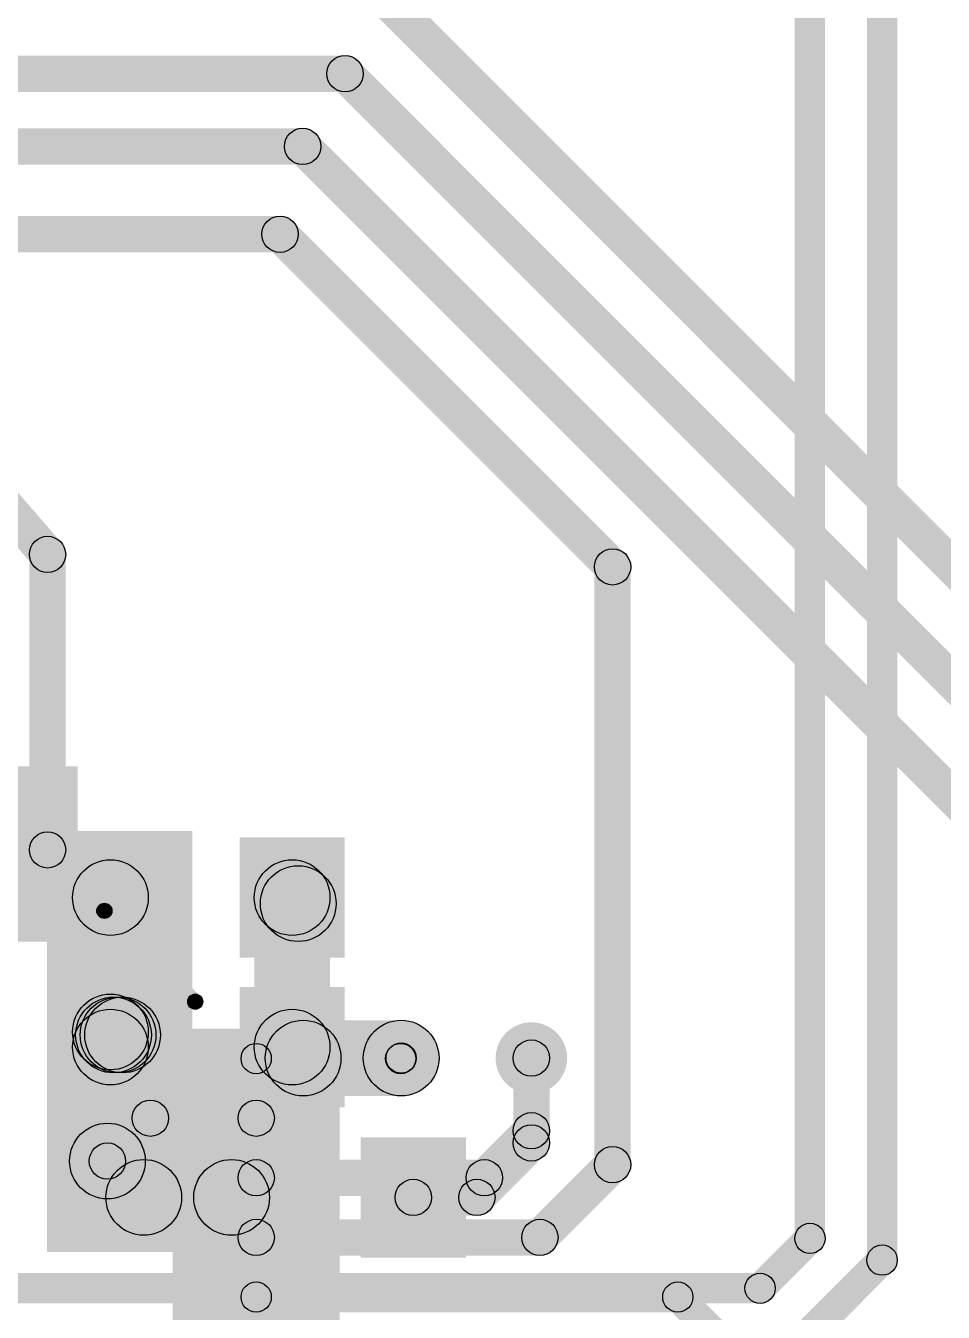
# Model space of a CAD drawing. Header units: millimetres. Extents: x -1.37 to 1.18, y -0.07 to 2.63.
# Drawn here: x 0.235 to 0.538, y 1.2886 to 1.7134 of the extents above; entities that cross this region are included whole.
import ezdxf

# ---------------------------------------------------------------- set-up
doc = ezdxf.new("R2010")
doc.units = ezdxf.units.MM
doc.header["$MEASUREMENT"] = 0
for name, color, linetype in [('BottomLayer', 5, 'Continuous'), ('BottomPaste', 16, 'Continuous'), ('BottomSolder', 6, 'Continuous'), ('TopLayer', 1, 'Continuous'), ('TopOverlay', 2, 'Continuous'), ('TopPaste', 8, 'Continuous'), ('TopSolder', 216, 'Continuous'), ('ViaHoleLayer', 16, 'Continuous')]:
    doc.layers.add(name, color=color, linetype=linetype)

# ---------------------------------------------------------------- blocks, each defined once
blk = doc.blocks.new('LQFP_100_78')
at = {"layer": 'TopLayer'}
for points in [[(0.23031, 0.2815), (0.23031, 0.32874), (0.24213, 0.32874), (0.24213, 0.2815)], [(0.2815, 0.24213), (0.32874, 0.24213), (0.32874, 0.23031), (0.2815, 0.23031)], [(0.2815, 0.22244), (0.32874, 0.22244), (0.32874, 0.21063), (0.2815, 0.21063)], [(0.2815, 0.20276), (0.32874, 0.20276), (0.32874, 0.19094), (0.2815, 0.19094)], [(0.2815, 0.18307), (0.32874, 0.18307), (0.32874, 0.17126), (0.2815, 0.17126)], [(0.2815, 0.16339), (0.32874, 0.16339), (0.32874, 0.15157), (0.2815, 0.15157)]]:
    blk.add_hatch(color=1, dxfattribs=at).paths.add_polyline_path(points)
at = {"layer": 'TopOverlay'}
h = blk.add_hatch(color=2, dxfattribs=at)
edge = h.paths.add_edge_path()
edge.add_arc((0.255, 0.285), 0.0025, 0, 360)
blk.add_hatch(color=2, dxfattribs=at).paths.add_polyline_path([(0.25323, 0.28323), (0.25677, 0.28677), (0.28677, 0.25677), (0.28323, 0.25323)])
h = blk.add_hatch(color=2, dxfattribs=at)
edge = h.paths.add_edge_path()
edge.add_arc((0.285, 0.255), 0.0025, 0, 360)
at = {"layer": 'TopPaste'}
for points in [[(0.23031, 0.2815), (0.23031, 0.32874), (0.24213, 0.32874), (0.24213, 0.2815)], [(0.2815, 0.24213), (0.32874, 0.24213), (0.32874, 0.23031), (0.2815, 0.23031)], [(0.2815, 0.22244), (0.32874, 0.22244), (0.32874, 0.21063), (0.2815, 0.21063)], [(0.2815, 0.20276), (0.32874, 0.20276), (0.32874, 0.19094), (0.2815, 0.19094)], [(0.2815, 0.18307), (0.32874, 0.18307), (0.32874, 0.17126), (0.2815, 0.17126)], [(0.2815, 0.16339), (0.32874, 0.16339), (0.32874, 0.15157), (0.2815, 0.15157)]]:
    blk.add_hatch(color=8, dxfattribs=at).paths.add_polyline_path(points)
at = {"layer": 'TopSolder'}
for points in [[(0.22631, 0.2775), (0.22631, 0.33274), (0.24613, 0.33274), (0.24613, 0.2775)], [(0.2775, 0.24613), (0.33274, 0.24613), (0.33274, 0.22631), (0.2775, 0.22631)], [(0.2775, 0.22644), (0.33274, 0.22644), (0.33274, 0.20663), (0.2775, 0.20663)], [(0.2775, 0.20676), (0.33274, 0.20676), (0.33274, 0.18694), (0.2775, 0.18694)], [(0.2775, 0.18707), (0.33274, 0.18707), (0.33274, 0.16726), (0.2775, 0.16726)], [(0.2775, 0.16739), (0.33274, 0.16739), (0.33274, 0.14757), (0.2775, 0.14757)]]:
    blk.add_hatch(color=216, dxfattribs=at).paths.add_polyline_path(points)
at = {"layer": 'TopOverlay'}
for centre in [(0.255, 0.285), (0.285, 0.255)]:
    blk.add_circle(centre, 0.0025, dxfattribs=at)
blk = doc.blocks.new('C___0603_B_101')
at = {"layer": 'BottomLayer'}
for points in [[(-0.045, -0.0175), (-0.045, 0.0175), (-0.015, 0.0175), (-0.015, -0.0175)], [(0.015, -0.0175), (0.015, 0.0175), (0.045, 0.0175), (0.045, -0.0175)]]:
    blk.add_hatch(color=5, dxfattribs=at).paths.add_polyline_path(points)
at = {"layer": 'BottomPaste'}
for points in [[(-0.045, -0.0175), (-0.045, 0.0175), (-0.015, 0.0175), (-0.015, -0.0175)], [(0.015, -0.0175), (0.015, 0.0175), (0.045, 0.0175), (0.045, -0.0175)]]:
    blk.add_hatch(color=16, dxfattribs=at).paths.add_polyline_path(points)
at = {"layer": 'BottomSolder'}
for points in [[(-0.04736, -0.01986), (-0.04736, 0.01986), (-0.01264, 0.01986), (-0.01264, -0.01986)], [(0.01264, -0.01986), (0.01264, 0.01986), (0.04736, 0.01986), (0.04736, -0.01986)]]:
    blk.add_hatch(color=6, dxfattribs=at).paths.add_polyline_path(points)
blk = doc.blocks.new('C__0603_B_106')
at = {"layer": 'BottomLayer'}
for points in [[(-0.045, -0.0175), (-0.045, 0.0175), (-0.015, 0.0175), (-0.015, -0.0175)], [(0.015, -0.0175), (0.015, 0.0175), (0.045, 0.0175), (0.045, -0.0175)]]:
    blk.add_hatch(color=5, dxfattribs=at).paths.add_polyline_path(points)
at = {"layer": 'BottomPaste'}
for points in [[(-0.045, -0.0175), (-0.045, 0.0175), (-0.015, 0.0175), (-0.015, -0.0175)], [(0.015, -0.0175), (0.015, 0.0175), (0.045, 0.0175), (0.045, -0.0175)]]:
    blk.add_hatch(color=16, dxfattribs=at).paths.add_polyline_path(points)
at = {"layer": 'BottomSolder'}
for points in [[(-0.04736, -0.01986), (-0.04736, 0.01986), (-0.01264, 0.01986), (-0.01264, -0.01986)], [(0.01264, -0.01986), (0.01264, 0.01986), (0.04736, 0.01986), (0.04736, -0.01986)]]:
    blk.add_hatch(color=6, dxfattribs=at).paths.add_polyline_path(points)
blk = doc.blocks.new('C__0603_B_112')
at = {"layer": 'BottomLayer'}
for points in [[(-0.045, -0.0175), (-0.045, 0.0175), (-0.015, 0.0175), (-0.015, -0.0175)], [(0.015, -0.0175), (0.015, 0.0175), (0.045, 0.0175), (0.045, -0.0175)]]:
    blk.add_hatch(color=5, dxfattribs=at).paths.add_polyline_path(points)
at = {"layer": 'BottomPaste'}
for points in [[(-0.045, -0.0175), (-0.045, 0.0175), (-0.015, 0.0175), (-0.015, -0.0175)], [(0.015, -0.0175), (0.015, 0.0175), (0.045, 0.0175), (0.045, -0.0175)]]:
    blk.add_hatch(color=16, dxfattribs=at).paths.add_polyline_path(points)
at = {"layer": 'BottomSolder'}
for points in [[(-0.04736, -0.01986), (-0.04736, 0.01986), (-0.01264, 0.01986), (-0.01264, -0.01986)], [(0.01264, -0.01986), (0.01264, 0.01986), (0.04736, 0.01986), (0.04736, -0.01986)]]:
    blk.add_hatch(color=6, dxfattribs=at).paths.add_polyline_path(points)

msp = doc.modelspace()

# ---------------------------------------------------------------- hatches: boundary and pattern name
at = {"layer": 'BottomLayer'}
for points in [[(0.52283, 1.30583), (0.51283, 1.30583), (0.51283, 2.1467), (0.52283, 2.1467)], [(0.499, 1.313), (0.489, 1.313), (0.489, 2.00169), (0.499, 2.00169)], [(0.242, 1.30853), (0.29, 1.30853), (0.29, 1.44753), (0.242, 1.44753)], [(0.21254, 1.411), (0.247, 1.411), (0.247, 1.43928), (0.21254, 1.43928)], [(0.31416, 1.41669), (0.33184, 1.43437), (0.33384, 1.43237), (0.31616, 1.41469)], [(0.2755, 1.38116), (0.2505, 1.38116), (0.2505, 1.42553), (0.2755, 1.42553)], [(0.3355, 1.37616), (0.3105, 1.37616), (0.3105, 1.42553), (0.3355, 1.42553)], [(0.25416, 1.37232), (0.27184, 1.39), (0.27284, 1.389), (0.25516, 1.37132)], [(0.27184, 1.36732), (0.25416, 1.385), (0.25816, 1.389), (0.27584, 1.37132)], [(0.264, 1.36766), (0.264, 1.39266), (0.2655, 1.39266), (0.2655, 1.36766)], [(0.31416, 1.36732), (0.33184, 1.385), (0.33547, 1.38137), (0.31779, 1.36369)], [(0.32663, 1.36003), (0.32663, 1.38503), (0.359, 1.38503), (0.359, 1.36003)], [(0.408, 1.34453), (0.396, 1.34453), (0.396, 1.37253), (0.408, 1.37253)], [(0.25316, 1.32969), (0.27084, 1.34737), (0.28284, 1.33537), (0.26516, 1.31769)], [(0.38824, 1.32229), (0.37976, 1.33077), (0.39776, 1.34877), (0.40624, 1.34029)], [(0.274, 1.31403), (0.274, 1.33903), (0.303, 1.33903), (0.303, 1.31403)], [(0.363, 1.32053), (0.363, 1.33253), (0.384, 1.33253), (0.384, 1.32053)], [(0.48106, 1.29299), (0.47399, 1.30006), (0.49046, 1.31654), (0.49754, 1.30946)], [(0.49506, 1.27599), (0.48799, 1.28306), (0.51429, 1.30936), (0.52136, 1.30229)], [(0.15849, 1.29153), (0.15849, 1.30153), (0.47753, 1.30153), (0.47753, 1.29153)]]:
    msp.add_hatch(color=5, dxfattribs=at).paths.add_polyline_path(points)
h = msp.add_hatch(color=5, dxfattribs=at)
edge = h.paths.add_edge_path()
edge.add_arc((0.263, 1.42553), 0.0125, 0, 360)
h = msp.add_hatch(color=5, dxfattribs=at)
edge = h.paths.add_edge_path()
edge.add_arc((0.323, 1.42553), 0.0125, 0, 360)
h = msp.add_hatch(color=5, dxfattribs=at)
edge = h.paths.add_edge_path()
edge.add_arc((0.323, 1.42553), 0.0125, 0, 360)
h = msp.add_hatch(color=5, dxfattribs=at)
edge = h.paths.add_edge_path()
edge.add_arc((0.325, 1.42353), 0.0125, 0, 360)
h = msp.add_hatch(color=5, dxfattribs=at)
edge = h.paths.add_edge_path()
edge.add_arc((0.263, 1.38116), 0.0125, 0, 360)
h = msp.add_hatch(color=5, dxfattribs=at)
edge = h.paths.add_edge_path()
edge.add_arc((0.263, 1.38116), 0.0125, 0, 360)
h = msp.add_hatch(color=5, dxfattribs=at)
edge = h.paths.add_edge_path()
edge.add_arc((0.264, 1.38016), 0.0125, 0, 360)
h = msp.add_hatch(color=5, dxfattribs=at)
edge = h.paths.add_edge_path()
edge.add_arc((0.264, 1.38016), 0.0125, 0, 360)
h = msp.add_hatch(color=5, dxfattribs=at)
edge = h.paths.add_edge_path()
edge.add_arc((0.2655, 1.38016), 0.0125, 0, 360)
h = msp.add_hatch(color=5, dxfattribs=at)
edge = h.paths.add_edge_path()
edge.add_arc((0.267, 1.38016), 0.0125, 0, 360)
h = msp.add_hatch(color=5, dxfattribs=at)
edge = h.paths.add_edge_path()
edge.add_arc((0.263, 1.37616), 0.0125, 0, 360)
h = msp.add_hatch(color=5, dxfattribs=at)
edge = h.paths.add_edge_path()
edge.add_arc((0.323, 1.37616), 0.0125, 0, 360)
h = msp.add_hatch(color=5, dxfattribs=at)
edge = h.paths.add_edge_path()
edge.add_arc((0.323, 1.37616), 0.0125, 0, 360)
h = msp.add_hatch(color=5, dxfattribs=at)
edge = h.paths.add_edge_path()
edge.add_arc((0.32663, 1.37253), 0.0125, 0, 360)
h = msp.add_hatch(color=5, dxfattribs=at)
edge = h.paths.add_edge_path()
edge.add_arc((0.32663, 1.37253), 0.0125, 0, 360)
h = msp.add_hatch(color=5, dxfattribs=at)
edge = h.paths.add_edge_path()
edge.add_arc((0.359, 1.37253), 0.0125, 0, 360)
h = msp.add_hatch(color=5, dxfattribs=at)
edge = h.paths.add_edge_path()
edge.add_arc((0.359, 1.37253), 0.01181, 0, 360)
h = msp.add_hatch(color=5, dxfattribs=at)
edge = h.paths.add_edge_path()
edge.add_arc((0.402, 1.37253), 0.01181, 0, 360)
h = msp.add_hatch(color=5, dxfattribs=at)
edge = h.paths.add_edge_path()
edge.add_arc((0.402, 1.37253), 0.006, 0, 360)
h = msp.add_hatch(color=5, dxfattribs=at)
edge = h.paths.add_edge_path()
edge.add_arc((0.262, 1.33853), 0.0125, 0, 360)
h = msp.add_hatch(color=5, dxfattribs=at)
edge = h.paths.add_edge_path()
edge.add_arc((0.262, 1.33853), 0.01181, 0, 360)
h = msp.add_hatch(color=5, dxfattribs=at)
edge = h.paths.add_edge_path()
edge.add_arc((0.402, 1.34453), 0.006, 0, 360)
h = msp.add_hatch(color=5, dxfattribs=at)
edge = h.paths.add_edge_path()
edge.add_arc((0.402, 1.34453), 0.006, 0, 360)
h = msp.add_hatch(color=5, dxfattribs=at)
edge = h.paths.add_edge_path()
edge.add_arc((0.274, 1.32653), 0.0125, 0, 360)
h = msp.add_hatch(color=5, dxfattribs=at)
edge = h.paths.add_edge_path()
edge.add_arc((0.274, 1.32653), 0.0125, 0, 360)
h = msp.add_hatch(color=5, dxfattribs=at)
edge = h.paths.add_edge_path()
edge.add_arc((0.303, 1.32653), 0.0125, 0, 360)
h = msp.add_hatch(color=5, dxfattribs=at)
edge = h.paths.add_edge_path()
edge.add_arc((0.363, 1.32653), 0.006, 0, 360)
h = msp.add_hatch(color=5, dxfattribs=at)
edge = h.paths.add_edge_path()
edge.add_arc((0.384, 1.32653), 0.006, 0, 360)
h = msp.add_hatch(color=5, dxfattribs=at)
edge = h.paths.add_edge_path()
edge.add_arc((0.384, 1.32653), 0.006, 0, 360)
h = msp.add_hatch(color=5, dxfattribs=at)
edge = h.paths.add_edge_path()
edge.add_arc((0.494, 1.313), 0.005, 0, 360)
h = msp.add_hatch(color=5, dxfattribs=at)
edge = h.paths.add_edge_path()
edge.add_arc((0.494, 1.313), 0.005, 0, 360)
h = msp.add_hatch(color=5, dxfattribs=at)
edge = h.paths.add_edge_path()
edge.add_arc((0.51783, 1.30583), 0.005, 0, 360)
h = msp.add_hatch(color=5, dxfattribs=at)
edge = h.paths.add_edge_path()
edge.add_arc((0.51783, 1.30583), 0.005, 0, 360)
h = msp.add_hatch(color=5, dxfattribs=at)
edge = h.paths.add_edge_path()
edge.add_arc((0.47753, 1.29653), 0.005, 0, 360)
h = msp.add_hatch(color=5, dxfattribs=at)
edge = h.paths.add_edge_path()
edge.add_arc((0.47753, 1.29653), 0.005, 0, 360)
at = {"layer": 'TopLayer'}
for points in [[(0.31823, 1.74929), (0.32671, 1.75777), (0.55696, 1.52752), (0.54848, 1.51904)], [(0.02253, 1.69153), (0.02253, 1.70353), (0.34047, 1.70353), (0.34047, 1.69153)], [(0.33623, 1.69329), (0.34471, 1.70177), (0.63471, 1.41177), (0.62623, 1.40329)], [(0.032, 1.66753), (0.032, 1.67953), (0.32647, 1.67953), (0.32647, 1.66753)], [(0.32223, 1.66929), (0.33071, 1.67777), (0.58623, 1.42225), (0.57775, 1.41377)], [(0.046, 1.63853), (0.046, 1.65053), (0.319, 1.65053), (0.319, 1.63853)], [(0.31476, 1.64029), (0.32324, 1.64877), (0.43305, 1.53896), (0.42457, 1.53047)], [(0.21732, 1.5584), (0.22639, 1.56626), (0.24676, 1.54274), (0.23769, 1.53489)], [(0.24822, 1.44128), (0.23622, 1.44128), (0.23622, 1.53882), (0.24822, 1.53882)], [(0.43481, 1.33734), (0.42281, 1.33734), (0.42281, 1.53472), (0.43481, 1.53472)], [(0.23798, 1.43703), (0.24646, 1.44552), (0.24646, 1.44552), (0.23798, 1.43703)], [(0.31112, 1.36738), (0.31112, 1.37738), (0.35885, 1.37738), (0.35885, 1.36738)], [(0.36239, 1.36884), (0.35531, 1.37591), (0.35546, 1.37606), (0.36254, 1.36899)], [(0.408, 1.34853), (0.396, 1.34853), (0.396, 1.37253), (0.408, 1.37253)], [(0.26624, 1.33429), (0.25776, 1.34277), (0.27192, 1.35694), (0.28041, 1.34845)], [(0.27617, 1.34669), (0.27617, 1.35869), (0.31112, 1.35869), (0.31112, 1.34669)], [(0.39072, 1.32877), (0.38224, 1.33725), (0.39776, 1.35277), (0.40624, 1.34429)], [(0.31112, 1.32701), (0.31112, 1.33901), (0.38648, 1.33901), (0.38648, 1.32701)], [(0.40904, 1.30908), (0.40055, 1.31757), (0.42457, 1.34158), (0.43305, 1.3331)], [(0.31112, 1.30732), (0.31112, 1.31932), (0.4048, 1.31932), (0.4048, 1.30732)], [(0.31112, 1.28864), (0.31112, 1.29864), (0.45036, 1.29864), (0.45036, 1.28864)], [(0.44683, 1.2901), (0.4539, 1.29717), (0.56454, 1.18654), (0.55746, 1.17946)]]:
    msp.add_hatch(color=1, dxfattribs=at).paths.add_polyline_path(points)
h = msp.add_hatch(color=1, dxfattribs=at)
edge = h.paths.add_edge_path()
edge.add_arc((0.34047, 1.69753), 0.006, 0, 360)
h = msp.add_hatch(color=1, dxfattribs=at)
edge = h.paths.add_edge_path()
edge.add_arc((0.34047, 1.69753), 0.006, 0, 360)
h = msp.add_hatch(color=1, dxfattribs=at)
edge = h.paths.add_edge_path()
edge.add_arc((0.32647, 1.67353), 0.006, 0, 360)
h = msp.add_hatch(color=1, dxfattribs=at)
edge = h.paths.add_edge_path()
edge.add_arc((0.32647, 1.67353), 0.006, 0, 360)
h = msp.add_hatch(color=1, dxfattribs=at)
edge = h.paths.add_edge_path()
edge.add_arc((0.319, 1.64453), 0.006, 0, 360)
h = msp.add_hatch(color=1, dxfattribs=at)
edge = h.paths.add_edge_path()
edge.add_arc((0.319, 1.64453), 0.006, 0, 360)
h = msp.add_hatch(color=1, dxfattribs=at)
edge = h.paths.add_edge_path()
edge.add_arc((0.24222, 1.53882), 0.006, 0, 360)
h = msp.add_hatch(color=1, dxfattribs=at)
edge = h.paths.add_edge_path()
edge.add_arc((0.24222, 1.53882), 0.006, 0, 360)
h = msp.add_hatch(color=1, dxfattribs=at)
edge = h.paths.add_edge_path()
edge.add_arc((0.42881, 1.53472), 0.006, 0, 360)
h = msp.add_hatch(color=1, dxfattribs=at)
edge = h.paths.add_edge_path()
edge.add_arc((0.42881, 1.53472), 0.006, 0, 360)
h = msp.add_hatch(color=1, dxfattribs=at)
edge = h.paths.add_edge_path()
edge.add_arc((0.24222, 1.44128), 0.006, 0, 360)
h = msp.add_hatch(color=1, dxfattribs=at)
edge = h.paths.add_edge_path()
edge.add_arc((0.24222, 1.44128), 0.006, 0, 360)
h = msp.add_hatch(color=1, dxfattribs=at)
edge = h.paths.add_edge_path()
edge.add_arc((0.24222, 1.44128), 0.006, 0, 360)
h = msp.add_hatch(color=1, dxfattribs=at)
edge = h.paths.add_edge_path()
edge.add_arc((0.359, 1.37253), 0.01181, 0, 360)
h = msp.add_hatch(color=1, dxfattribs=at)
edge = h.paths.add_edge_path()
edge.add_arc((0.402, 1.37253), 0.01181, 0, 360)
h = msp.add_hatch(color=1, dxfattribs=at)
edge = h.paths.add_edge_path()
edge.add_arc((0.31112, 1.37238), 0.005, 0, 360)
h = msp.add_hatch(color=1, dxfattribs=at)
edge = h.paths.add_edge_path()
edge.add_arc((0.35885, 1.37238), 0.005, 0, 360)
h = msp.add_hatch(color=1, dxfattribs=at)
edge = h.paths.add_edge_path()
edge.add_arc((0.35885, 1.37238), 0.005, 0, 360)
h = msp.add_hatch(color=1, dxfattribs=at)
edge = h.paths.add_edge_path()
edge.add_arc((0.359, 1.37253), 0.005, 0, 360)
h = msp.add_hatch(color=1, dxfattribs=at)
edge = h.paths.add_edge_path()
edge.add_arc((0.402, 1.37253), 0.006, 0, 360)
h = msp.add_hatch(color=1, dxfattribs=at)
edge = h.paths.add_edge_path()
edge.add_arc((0.27617, 1.35269), 0.006, 0, 360)
h = msp.add_hatch(color=1, dxfattribs=at)
edge = h.paths.add_edge_path()
edge.add_arc((0.27617, 1.35269), 0.006, 0, 360)
h = msp.add_hatch(color=1, dxfattribs=at)
edge = h.paths.add_edge_path()
edge.add_arc((0.31112, 1.35269), 0.006, 0, 360)
h = msp.add_hatch(color=1, dxfattribs=at)
edge = h.paths.add_edge_path()
edge.add_arc((0.402, 1.34853), 0.006, 0, 360)
h = msp.add_hatch(color=1, dxfattribs=at)
edge = h.paths.add_edge_path()
edge.add_arc((0.402, 1.34853), 0.006, 0, 360)
h = msp.add_hatch(color=1, dxfattribs=at)
edge = h.paths.add_edge_path()
edge.add_arc((0.262, 1.33853), 0.01181, 0, 360)
h = msp.add_hatch(color=1, dxfattribs=at)
edge = h.paths.add_edge_path()
edge.add_arc((0.262, 1.33853), 0.006, 0, 360)
h = msp.add_hatch(color=1, dxfattribs=at)
edge = h.paths.add_edge_path()
edge.add_arc((0.42881, 1.33734), 0.006, 0, 360)
h = msp.add_hatch(color=1, dxfattribs=at)
edge = h.paths.add_edge_path()
edge.add_arc((0.42881, 1.33734), 0.006, 0, 360)
h = msp.add_hatch(color=1, dxfattribs=at)
edge = h.paths.add_edge_path()
edge.add_arc((0.31112, 1.33301), 0.006, 0, 360)
h = msp.add_hatch(color=1, dxfattribs=at)
edge = h.paths.add_edge_path()
edge.add_arc((0.38648, 1.33301), 0.006, 0, 360)
h = msp.add_hatch(color=1, dxfattribs=at)
edge = h.paths.add_edge_path()
edge.add_arc((0.38648, 1.33301), 0.006, 0, 360)
h = msp.add_hatch(color=1, dxfattribs=at)
edge = h.paths.add_edge_path()
edge.add_arc((0.31112, 1.31332), 0.006, 0, 360)
h = msp.add_hatch(color=1, dxfattribs=at)
edge = h.paths.add_edge_path()
edge.add_arc((0.4048, 1.31332), 0.006, 0, 360)
h = msp.add_hatch(color=1, dxfattribs=at)
edge = h.paths.add_edge_path()
edge.add_arc((0.4048, 1.31332), 0.006, 0, 360)
h = msp.add_hatch(color=1, dxfattribs=at)
edge = h.paths.add_edge_path()
edge.add_arc((0.31112, 1.29364), 0.005, 0, 360)
h = msp.add_hatch(color=1, dxfattribs=at)
edge = h.paths.add_edge_path()
edge.add_arc((0.45036, 1.29364), 0.005, 0, 360)
h = msp.add_hatch(color=1, dxfattribs=at)
edge = h.paths.add_edge_path()
edge.add_arc((0.45036, 1.29364), 0.005, 0, 360)
at = {"layer": 'ViaHoleLayer'}
h = msp.add_hatch(color=16, dxfattribs=at)
edge = h.paths.add_edge_path()
edge.add_arc((0.359, 1.37253), 0.00591, 0, 360)
h = msp.add_hatch(color=16, dxfattribs=at)
edge = h.paths.add_edge_path()
edge.add_arc((0.402, 1.37253), 0.00591, 0, 360)
h = msp.add_hatch(color=16, dxfattribs=at)
edge = h.paths.add_edge_path()
edge.add_arc((0.262, 1.33853), 0.00591, 0, 360)

# ---------------------------------------------------------------- linework, layer by layer
at = {"layer": 'BottomLayer'}
for centre, radius in [((0.263, 1.42553), 0.0125), ((0.323, 1.42553), 0.0125), ((0.323, 1.42553), 0.0125), ((0.325, 1.42353), 0.0125), ((0.263, 1.38116), 0.0125), ((0.263, 1.38116), 0.0125), ((0.264, 1.38016), 0.0125), ((0.264, 1.38016), 0.0125), ((0.2655, 1.38016), 0.0125), ((0.267, 1.38016), 0.0125), ((0.263, 1.37616), 0.0125), ((0.323, 1.37616), 0.0125), ((0.323, 1.37616), 0.0125), ((0.32663, 1.37253), 0.0125), ((0.32663, 1.37253), 0.0125), ((0.359, 1.37253), 0.0125), ((0.402, 1.37253), 0.006), ((0.262, 1.33853), 0.0125), ((0.402, 1.34453), 0.006), ((0.402, 1.34453), 0.006), ((0.274, 1.32653), 0.0125), ((0.274, 1.32653), 0.0125), ((0.303, 1.32653), 0.0125), ((0.363, 1.32653), 0.006), ((0.384, 1.32653), 0.006), ((0.384, 1.32653), 0.006), ((0.494, 1.313), 0.005), ((0.494, 1.313), 0.005), ((0.51783, 1.30583), 0.005), ((0.51783, 1.30583), 0.005), ((0.47753, 1.29653), 0.005), ((0.47753, 1.29653), 0.005)]:
    msp.add_circle(centre, radius, dxfattribs=at)
at = {"layer": 'TopLayer'}
for centre, radius in [((0.34047, 1.69753), 0.006), ((0.34047, 1.69753), 0.006), ((0.32647, 1.67353), 0.006), ((0.32647, 1.67353), 0.006), ((0.319, 1.64453), 0.006), ((0.319, 1.64453), 0.006), ((0.24222, 1.53882), 0.006), ((0.24222, 1.53882), 0.006), ((0.42881, 1.53472), 0.006), ((0.42881, 1.53472), 0.006), ((0.24222, 1.44128), 0.006), ((0.24222, 1.44128), 0.006), ((0.24222, 1.44128), 0.006), ((0.31112, 1.37238), 0.005), ((0.35885, 1.37238), 0.005), ((0.35885, 1.37238), 0.005), ((0.359, 1.37253), 0.005), ((0.402, 1.37253), 0.006), ((0.27617, 1.35269), 0.006), ((0.27617, 1.35269), 0.006), ((0.31112, 1.35269), 0.006), ((0.402, 1.34853), 0.006), ((0.402, 1.34853), 0.006), ((0.262, 1.33853), 0.006), ((0.42881, 1.33734), 0.006), ((0.42881, 1.33734), 0.006), ((0.31112, 1.33301), 0.006), ((0.38648, 1.33301), 0.006), ((0.38648, 1.33301), 0.006), ((0.31112, 1.31332), 0.006), ((0.4048, 1.31332), 0.006), ((0.4048, 1.31332), 0.006), ((0.31112, 1.29364), 0.005), ((0.45036, 1.29364), 0.005), ((0.45036, 1.29364), 0.005)]:
    msp.add_circle(centre, radius, dxfattribs=at)

# ---------------------------------------------------------------- block references
for name, p in [('LQFP_100_78', (0.006, 1.13616)), ('C___0603_B_101', (0.333, 1.32653))]:
    msp.add_blockref(name, p)
at = {"rotation": 180}
for name, p in [('C__0603_B_112', (0.293, 1.42553)), ('C__0603_B_106', (0.293, 1.37616))]:
    msp.add_blockref(name, p, dxfattribs=at)

doc.saveas('drawing.dxf')
